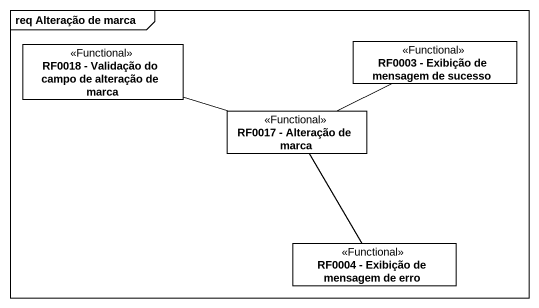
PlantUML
@startuml
mainframe req Alteração de marca
hide circle
hide empty members
class "RF0018 - Validação do campo de alteração de marca" as RF0018_Validação_do_campo <<Functional>>
class "RF0003 - Exibição de mensagem de sucesso" as RF0003_Exibição_de_mensagem <<Functional>>
class "RF0017 - Alteração de marca" as RF0017_Alteração_de_marca <<Functional>>
class "RF0004 - Exibição de mensagem de erro" as RF0004_Exibição_de_mensagem <<Functional>>
RF0018_Validação_do_campo -right- RF0017_Alteração_de_marca
RF0003_Exibição_de_mensagem -left- RF0017_Alteração_de_marca
RF0004_Exibição_de_mensagem -up- RF0017_Alteração_de_marca
@enduml
